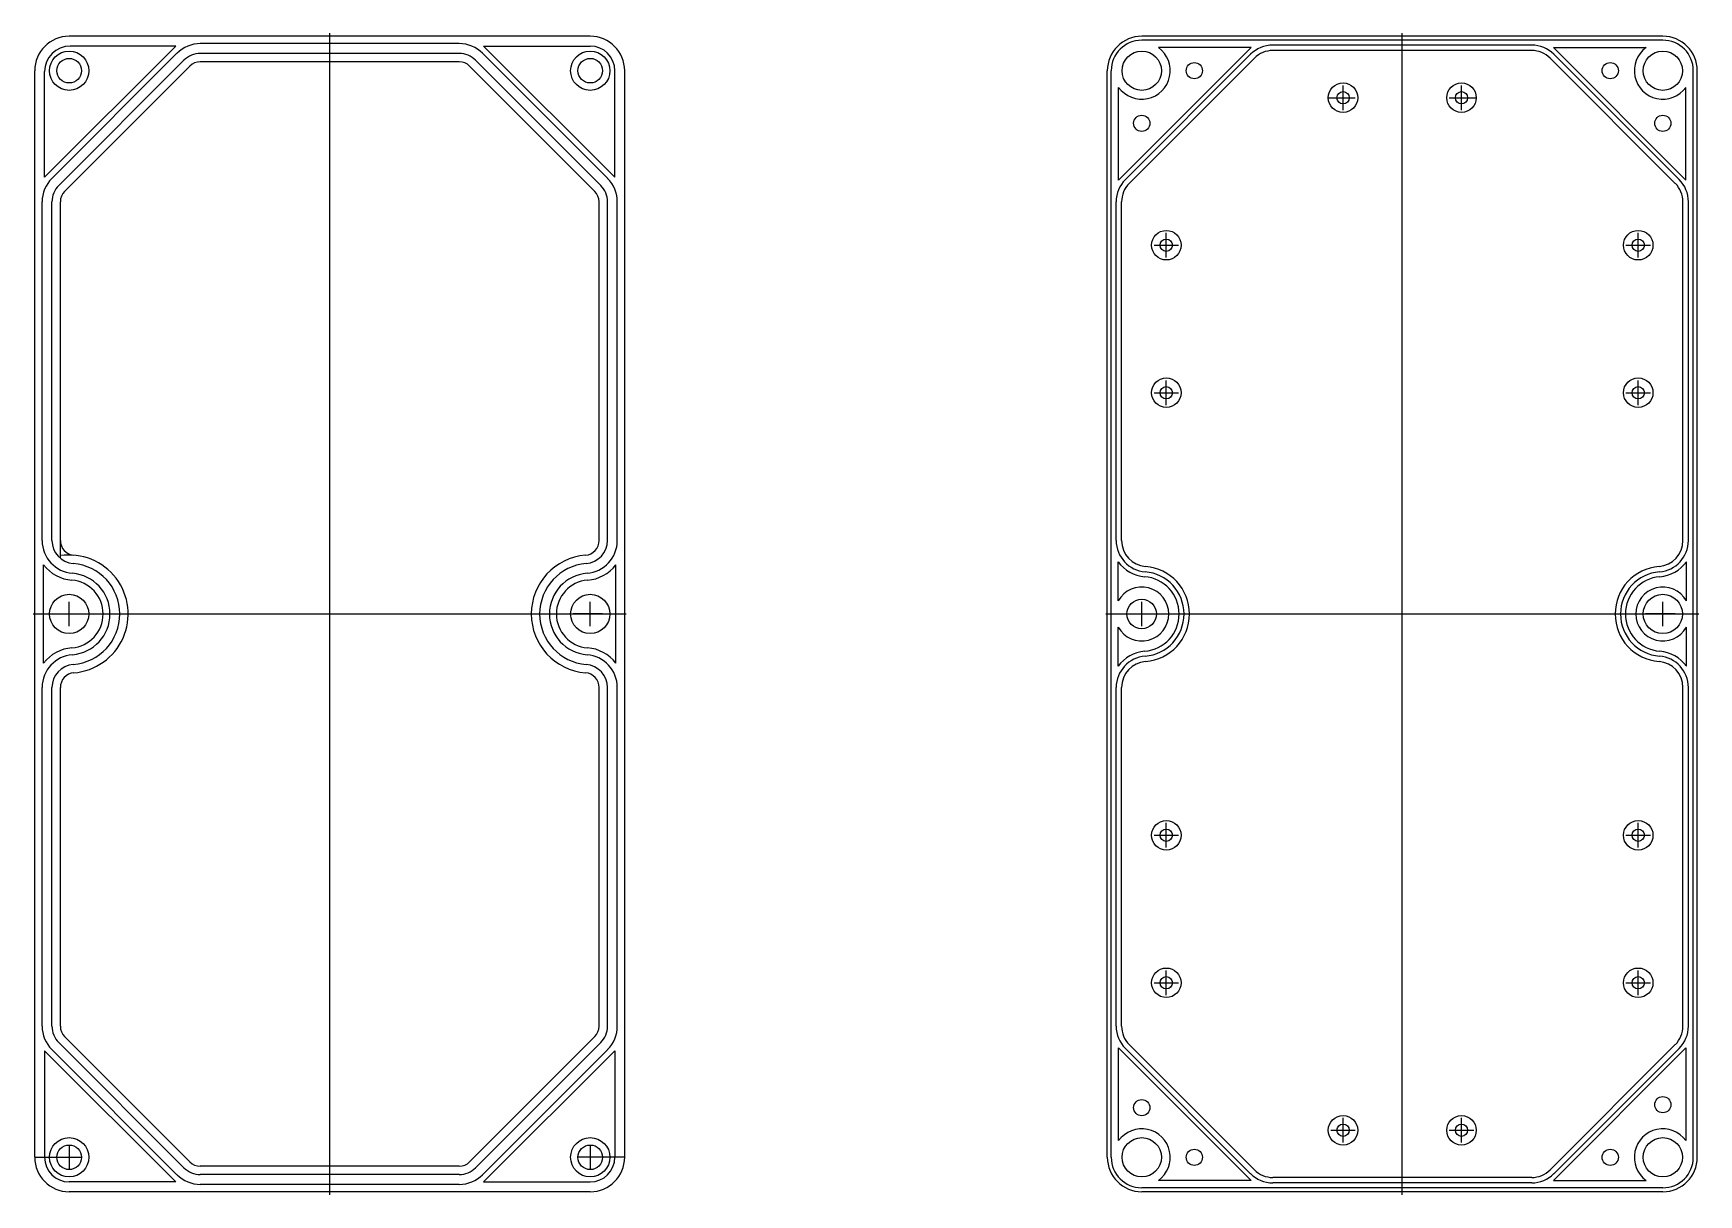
# Model space of a CAD drawing. Header units: millimetres. Extents: x 1830 to 2169, y 307 to 543.
import ezdxf

# ---------------------------------------------------------------- set-up
doc = ezdxf.new("R2010")
doc.units = ezdxf.units.MM

msp = doc.modelspace()

# ---------------------------------------------------------------- linework, layer by layer
at = {"color": 7}
for p, q in [((1943.79, 542.9), (1837.79, 542.9)), ((1890.79, 307.3), (1890.79, 543.5)), ((2108.97, 307.3), (2108.97, 543.5)), ((1832.79, 514.21), (1859.49, 540.9)), ((1834.25, 513.97), (1859.72, 539.44)), ((1859.49, 540.9), (1837.99, 540.9)), ((1917.13, 541.4), (1864.46, 541.4)), ((1917.13, 539.4), (1864.46, 539.4)), ((1947.33, 513.97), (1921.86, 539.44)), ((1922.1, 540.9), (1943.79, 540.9)), ((1948.79, 514.21), (1922.1, 540.9)), ((1830.79, 314.9), (1830.79, 535.9)), ((1832.79, 514.21), (1832.79, 535.7)), ((1835.67, 512.56), (1861.13, 538.02)), ((1836.87, 511.36), (1862.34, 536.82)), ((1917.13, 537.7), (1864.46, 537.7)), ((1944.71, 511.36), (1919.25, 536.82)), ((1945.92, 512.56), (1920.45, 538.02)), ((1948.79, 514.21), (1948.79, 535.9)), ((1950.79, 314.9), (1950.79, 535.9)), ((1832.29, 440.35), (1832.29, 509.23)), ((1834.29, 440.35), (1834.29, 509.23)), ((1835.99, 436.73), (1835.99, 509.23)), ((1945.59, 440.35), (1945.59, 509.23)), ((1947.29, 440.35), (1947.29, 509.23)), ((1949.29, 440.35), (1949.29, 509.23)), ((1832.59, 415.41), (1832.59, 435.39)), ((1948.99, 415.41), (1948.99, 435.39)), ((1837.79, 422.9), (1837.79, 427.9)), ((1943.79, 422.9), (1943.79, 427.9)), ((1830.49, 425.4), (1951.09, 425.4)), ((1835.29, 425.4), (1840.29, 425.4)), ((1835.29, 425.4), (1840.29, 425.4)), ((1835.29, 425.4), (1840.29, 425.4)), ((1836.29, 425.4), (1841.29, 425.4)), ((1945.29, 425.4), (1940.29, 425.4)), ((1945.29, 425.4), (1940.29, 425.4)), ((1946.29, 425.4), (1941.29, 425.4)), ((1941.29, 425.4), (1946.29, 425.4)), ((1946.29, 425.4), (1941.29, 425.4)), ((1832.29, 341.57), (1832.29, 410.45)), ((1834.29, 341.57), (1834.29, 410.45)), ((1835.99, 341.57), (1835.99, 410.45)), ((1945.59, 341.57), (1945.59, 410.45)), ((1947.29, 341.57), (1947.29, 410.45)), ((1949.29, 341.57), (1949.29, 410.45)), ((1836.87, 339.44), (1862.34, 313.98)), ((1944.71, 339.44), (1919.25, 313.98)), ((1832.79, 336.59), (1832.79, 314.9)), ((1832.79, 336.59), (1859.49, 309.9)), ((1834.25, 336.83), (1859.72, 311.36)), ((1835.67, 338.24), (1861.13, 312.78)), ((1945.92, 338.24), (1920.45, 312.78)), ((1947.33, 336.83), (1921.86, 311.36)), ((1948.79, 336.59), (1922.1, 309.9)), ((1948.79, 336.59), (1948.79, 314.9)), ((1837.79, 317.4), (1837.79, 312.4)), ((1943.79, 317.4), (1943.79, 312.4)), ((1830.79, 314.9), (1840.29, 314.9)), ((1917.13, 313.1), (1864.46, 313.1)), ((1950.79, 314.9), (1941.29, 314.9)), ((1859.49, 309.9), (1837.79, 309.9)), ((1917.13, 311.4), (1864.46, 311.4)), ((1917.13, 309.4), (1864.46, 309.4)), ((1922.1, 309.9), (1943.79, 309.9)), ((1943.79, 307.9), (1837.79, 307.9)), ((1943.79, 307.9), (1837.79, 307.9))]:
    msp.add_line(p, q, dxfattribs=at)
for p, q in [((2161.97, 542.9), (2055.97, 542.9)), ((2161.97, 542.1), (2055.97, 542.1)), ((2051.27, 513.66), (2078.21, 540.6)), ((2052.64, 513.76), (2078.11, 539.23)), ((2078.21, 540.6), (2059.37, 540.6)), ((2135.3, 541.1), (2082.63, 541.1)), ((2135.3, 540), (2082.63, 540)), ((2166.67, 513.66), (2139.72, 540.6)), ((2139.72, 540.6), (2158.57, 540.6)), ((2165.29, 513.76), (2139.83, 539.23)), ((2048.97, 314.9), (2048.97, 535.9)), ((2049.77, 314.9), (2049.77, 535.9)), ((2053.42, 512.98), (2078.88, 538.45)), ((2164.51, 512.98), (2139.05, 538.45)), ((2168.17, 314.9), (2168.17, 535.9)), ((2168.97, 314.9), (2168.97, 535.9)), ((2051.27, 513.66), (2051.27, 532.5)), ((2096.92, 527.9), (2096.92, 532.9)), ((2121.02, 527.9), (2121.02, 532.9)), ((2166.67, 513.66), (2166.67, 532.5)), ((2093.92, 530.4), (2099.42, 530.4)), ((2118.52, 530.4), (2124.02, 530.4)), ((2050.77, 440.35), (2050.77, 509.23)), ((2051.87, 440.35), (2051.87, 509.23)), ((2166.07, 440.35), (2166.07, 509.23)), ((2167.17, 440.35), (2167.17, 509.23)), ((2060.97, 497.9), (2060.97, 502.9)), ((2156.97, 497.9), (2156.97, 502.9)), ((2058.47, 500.4), (2063.47, 500.4)), ((2154.47, 500.4), (2159.47, 500.4)), ((2060.97, 467.9), (2060.97, 472.9)), ((2156.97, 467.9), (2156.97, 472.9)), ((2058.47, 470.4), (2063.47, 470.4)), ((2154.47, 470.4), (2159.47, 470.4)), ((2051.17, 428.08), (2051.17, 436.02)), ((2166.77, 428.08), (2166.77, 436.02)), ((2055.97, 422.9), (2055.97, 427.9)), ((2161.97, 422.9), (2161.97, 427.9)), ((2048.67, 425.4), (2169.27, 425.4)), ((2053.47, 425.4), (2058.47, 425.4)), ((2053.47, 425.4), (2058.47, 425.4)), ((2054.47, 425.4), (2059.47, 425.4)), ((2163.47, 425.4), (2158.47, 425.4)), ((2163.47, 425.4), (2158.47, 425.4)), ((2164.47, 425.4), (2159.47, 425.4)), ((2159.47, 425.4), (2164.47, 425.4)), ((2164.47, 425.4), (2159.47, 425.4)), ((2051.17, 414.78), (2051.17, 422.71)), ((2166.77, 414.78), (2166.77, 422.71)), ((2050.77, 341.57), (2050.77, 410.45)), ((2051.87, 341.57), (2051.87, 410.45)), ((2166.07, 341.57), (2166.07, 410.45)), ((2167.17, 341.57), (2167.17, 410.45)), ((2060.97, 377.9), (2060.97, 382.9)), ((2156.97, 377.9), (2156.97, 382.9)), ((2058.47, 380.4), (2063.47, 380.4)), ((2154.47, 380.4), (2159.47, 380.4)), ((2060.97, 347.9), (2060.97, 352.9)), ((2156.97, 347.9), (2156.97, 352.9)), ((2058.47, 350.4), (2063.47, 350.4)), ((2154.47, 350.4), (2159.47, 350.4)), ((2051.27, 337.14), (2078.21, 310.2)), ((2051.27, 318.3), (2051.27, 337.14)), ((2052.64, 337.04), (2078.11, 311.57)), ((2053.42, 337.82), (2078.88, 312.35)), ((2164.51, 337.82), (2139.05, 312.35)), ((2166.67, 337.14), (2139.72, 310.2)), ((2165.29, 337.04), (2139.83, 311.57)), ((2166.67, 337.14), (2166.67, 318.3)), ((2096.92, 317.9), (2096.92, 322.9)), ((2121.02, 317.9), (2121.02, 322.9)), ((2094.42, 320.4), (2099.42, 320.4)), ((2118.52, 320.4), (2123.52, 320.4)), ((2161.97, 308.7), (2055.97, 308.7)), ((2078.21, 310.2), (2059.37, 310.2)), ((2135.3, 310.8), (2082.63, 310.8)), ((2135.3, 309.7), (2082.63, 309.7)), ((2139.72, 310.2), (2158.57, 310.2)), ((2161.97, 307.9), (2055.97, 307.9)), ((2161.97, 307.9), (2055.97, 307.9))]:
    msp.add_line(p, q)
for centre, radius in [((1837.79, 535.9), 4), ((1943.79, 535.9), 4), ((1837.79, 535.9), 2.5), ((1943.79, 535.9), 2.5), ((1837.79, 425.4), 4), ((1943.79, 425.4), 4), ((1837.79, 314.9), 4), ((1943.79, 314.9), 4), ((1837.79, 314.9), 2.5), ((1943.79, 314.9), 2.5)]:
    msp.add_circle(centre, radius, dxfattribs=at)
for centre, radius in [((2055.97, 535.9), 4), ((2161.97, 535.9), 4), ((2066.67, 535.9), 1.65), ((2151.27, 535.9), 1.65), ((2096.92, 530.4), 3), ((2121.02, 530.4), 3), ((2096.92, 530.4), 1.25), ((2121.02, 530.4), 1.25), ((2055.97, 525.2), 1.65), ((2161.97, 525.2), 1.65), ((2060.97, 500.4), 3), ((2060.97, 500.4), 1.25), ((2156.97, 500.4), 3), ((2156.97, 500.4), 1.25), ((2060.97, 470.4), 3), ((2060.97, 470.4), 1.25), ((2156.97, 470.4), 3), ((2156.97, 470.4), 1.25), ((2055.97, 425.4), 3), ((2161.97, 425.4), 4), ((2060.97, 380.4), 3), ((2156.97, 380.4), 3), ((2060.97, 380.4), 1.25), ((2156.97, 380.4), 1.25), ((2060.97, 350.4), 3), ((2156.97, 350.4), 3), ((2060.97, 350.4), 1.25), ((2156.97, 350.4), 1.25), ((2055.97, 325), 1.65), ((2161.97, 325.6), 1.65), ((2096.92, 320.4), 3), ((2121.02, 320.4), 3), ((2055.97, 314.9), 4), ((2096.92, 320.4), 1.25), ((2121.02, 320.4), 1.25), ((2161.97, 314.9), 4), ((2066.67, 314.9), 1.65), ((2151.27, 314.9), 1.65)]:
    msp.add_circle(centre, radius)
for centre, radius, start, end in [((1837.79, 535.9), 7, 90, 180), ((1943.79, 535.9), 7, 0, 90), ((1837.99, 535.7), 5.2, 90, 180), ((1864.46, 534.7), 6.7, 90, 135), ((1864.46, 534.7), 4.7, 90, 135), ((1917.13, 534.7), 6.7, 45, 90), ((1917.13, 534.7), 4.7, 45, 90), ((1943.79, 535.9), 5, 360, 90), ((1864.46, 534.7), 3, 90, 135), ((1917.13, 534.7), 3, 45, 90), ((1838.99, 509.23), 6.7, 135, 180), ((1838.99, 509.23), 4.7, 135, 180), ((1942.59, 509.23), 4.7, 360, 45), ((1942.59, 509.23), 6.7, 360, 45), ((1838.99, 509.23), 3, 135, 180), ((1942.59, 509.23), 3, 360, 45), ((1838.99, 440.35), 6.7, 180, 265.4114), ((1838.99, 440.35), 4.7, 180, 265.4114), ((1838.99, 440.35), 3, 180, 265.4114), ((1837.79, 425.4), 12, 274.5886, 98.6269), ((1943.79, 425.4), 12, 94.5886, 265.4114), ((1942.59, 440.35), 3, 274.5886, 0), ((1942.59, 440.35), 4.7, 274.5886, 0), ((1942.59, 440.35), 6.7, 274.5886, 0), ((1838.99, 440.35), 8.1, 217.8029, 265.4114), ((1837.79, 425.4), 8.3, 274.5886, 85.4114), ((1837.79, 425.4), 10.3, 274.5886, 85.4114), ((1943.79, 425.4), 10.3, 94.5886, 265.4114), ((1943.79, 425.4), 8.3, 94.5886, 265.4114), ((1942.59, 440.35), 8.1, 274.5886, 322.1971), ((1837.79, 425.4), 6.9, 274.5886, 85.4114), ((1943.79, 425.4), 6.9, 94.5886, 265.4114), ((1838.99, 410.45), 6.7, 94.5886, 180), ((1838.99, 410.45), 8.1, 94.5886, 142.1971), ((1942.59, 410.45), 6.7, 360, 85.4114), ((1942.59, 410.45), 8.1, 37.8029, 85.4114), ((1838.99, 410.45), 4.7, 94.5886, 180), ((1838.99, 410.45), 3, 94.5886, 180), ((1942.59, 410.45), 3, 0, 85.4114), ((1942.59, 410.45), 4.7, 0, 85.4114), ((1838.99, 341.57), 6.7, 180, 225), ((1838.99, 341.57), 4.7, 180, 225), ((1838.99, 341.57), 3, 180, 225), ((1942.59, 341.57), 3, 315, 0), ((1942.59, 341.57), 4.7, 315, 0), ((1942.59, 341.57), 6.7, 315, 0), ((1837.79, 314.9), 7, 180, 270), ((1837.79, 314.9), 5, 180, 270), ((1864.46, 316.1), 4.7, 225, 270), ((1864.46, 316.1), 3, 225, 270), ((1917.13, 316.1), 3, 270, 315), ((1917.13, 316.1), 4.7, 270, 315), ((1943.79, 314.9), 7, 270, 0), ((1943.79, 314.9), 5, 270, 0), ((1864.46, 316.1), 6.7, 225, 270), ((1917.13, 316.1), 6.7, 270, 315)]:
    msp.add_arc(centre, radius, start, end, dxfattribs=at)
for centre, radius, start, end in [((2055.97, 535.9), 7, 90, 180), ((2055.97, 535.9), 6.2, 90, 180), ((2161.97, 535.9), 7, 0, 90), ((2161.97, 535.9), 6.2, 0, 90), ((2055.97, 535.9), 5.8, 215.8704, 54.1296), ((2082.63, 534.7), 6.4, 90, 135), ((2082.63, 534.7), 5.3, 90, 135), ((2135.3, 534.7), 6.4, 45, 90), ((2135.3, 534.7), 5.3, 45, 90), ((2161.97, 535.9), 5.8, 125.8704, 324.1296), ((2057.17, 509.23), 6.4, 135, 180), ((2057.17, 509.23), 5.3, 135, 180), ((2160.77, 509.23), 5.3, 360, 45), ((2160.77, 509.23), 6.4, 360, 45), ((2057.17, 440.35), 6.4, 180, 265.4114), ((2057.17, 440.35), 5.3, 180, 265.4114), ((2160.77, 440.35), 5.3, 274.5886, 0), ((2160.77, 440.35), 6.4, 274.5886, 0), ((2057.17, 440.35), 7.4, 215.8248, 265.4114), ((2055.97, 425.4), 8.6, 274.5886, 85.4114), ((2055.97, 425.4), 9.7, 274.5886, 85.4114), ((2161.97, 425.4), 9.7, 94.5886, 265.4114), ((2161.97, 425.4), 8.6, 94.5886, 265.4114), ((2160.77, 440.35), 7.4, 274.5886, 324.1752), ((2055.97, 425.4), 5.5, 209.2229, 150.7771), ((2055.97, 425.4), 7.6, 274.5886, 85.4114), ((2161.97, 425.4), 7.6, 94.5886, 265.4114), ((2161.97, 425.4), 5.5, 29.2229, 330.7771), ((2057.17, 410.45), 6.4, 94.5886, 180), ((2057.17, 410.45), 7.4, 94.5886, 144.1752), ((2160.77, 410.45), 6.4, 360, 85.4114), ((2160.77, 410.45), 7.4, 35.8248, 85.4114), ((2057.17, 410.45), 5.3, 94.5886, 180), ((2160.77, 410.45), 5.3, 0, 85.4114), ((2057.17, 341.57), 6.4, 180, 225), ((2057.17, 341.57), 5.3, 180, 225), ((2160.77, 341.57), 5.3, 315, 0), ((2160.77, 341.57), 6.4, 315, 0), ((2055.97, 314.9), 5.8, 305.8704, 144.1296), ((2161.97, 314.9), 5.8, 35.8704, 234.1296), ((2055.97, 314.9), 7, 180, 270), ((2055.97, 314.9), 6.2, 180, 270), ((2082.63, 316.1), 5.3, 225, 270), ((2135.3, 316.1), 5.3, 270, 315), ((2161.97, 314.9), 7, 270, 0), ((2161.97, 314.9), 6.2, 270, 0), ((2082.63, 316.1), 6.4, 225, 270), ((2135.3, 316.1), 6.4, 270, 315)]:
    msp.add_arc(centre, radius, start, end)

doc.saveas('drawing.dxf')
